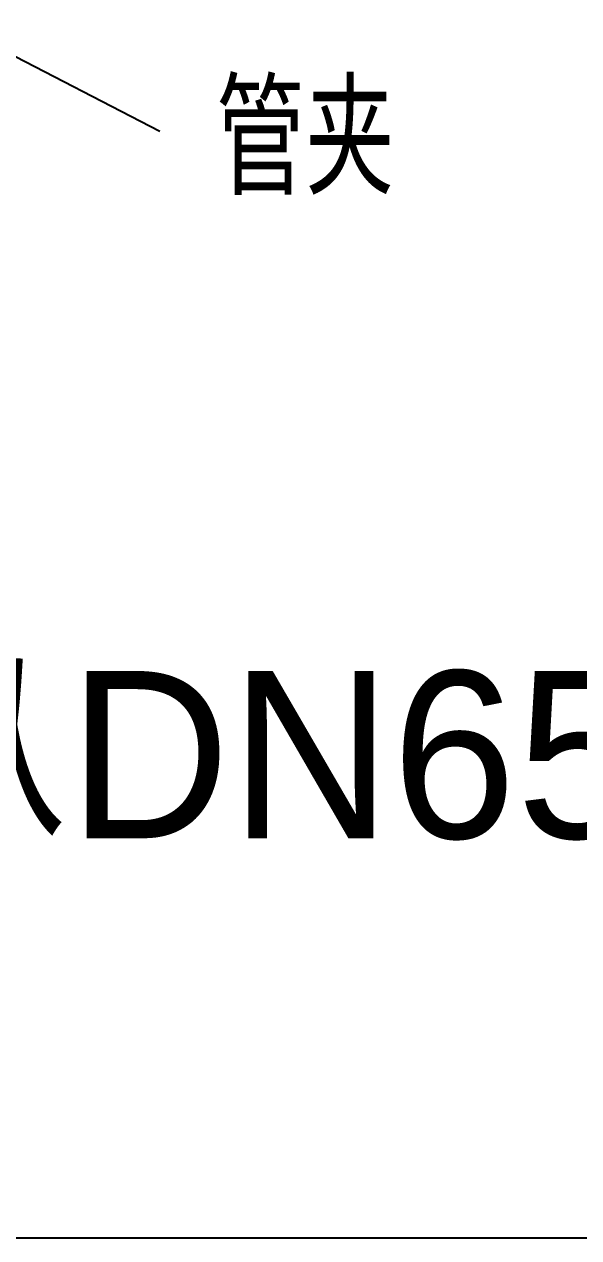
# Model space of a CAD drawing. Extents: x 27938 to 1507990, y 110129 to 923079.
# Drawn here: x 481343 to 483330, y 335848 to 340201 of the extents above; entities that cross this region are included whole.
import ezdxf

# ---------------------------------------------------------------- set-up
doc = ezdxf.new("R2010")
doc.units = 0
doc.header["$LTSCALE"] = 1000
doc.header["$MEASUREMENT"] = 0
doc.layers.add('BZ', color=2, linetype='Continuous')
doc.layers.add('W_DIM', color=4, linetype='Continuous')
doc.styles.get("Standard").update_dxf_attribs({"font": 'gbenor.shx', "bigfont": 'gbcbig.shx'})
doc.styles.add('wwp100', font='txt.shx', dxfattribs={"width": 0.7, "height": 400, "bigfont": 'hztxt.shx'})
doc.styles.add('中西文等高字体', font='HZTXT_E.shx', dxfattribs={"width": 0.7, "height": 4, "bigfont": 'hztxt.shx'})
doc.dimstyles.get("Standard").update_dxf_attribs({"dimtxt": 0.18, "dimasz": 0.18, "dimexe": 0.18, "dimexo": 0.0625, "dimgap": 0.09, "dimtad": 0, "dimtih": 1, "dimtoh": 1, "dimdec": 4, "dimzin": 0, "dimdsep": 46, "dimtxsty": 'Standard', "dimcen": 0.09, "dimadec": 0, "dimazin": 0, "dimtfac": 1, "dimtdec": 4, "dimtofl": 0, "dimtmove": 0, "dimatfit": 3, "dimfxl": 1, "dimtolj": 1, "dimtzin": 0, "dimarcsym": 0})

msp = doc.modelspace()

# ---------------------------------------------------------------- linework, layer by layer
at = {"color": 7}
msp.add_line((446292.2, 335847.7), (493109.1, 335847.7), dxfattribs=at)

# ---------------------------------------------------------------- texts
at = {"layer": 'BZ', "color": 7, "style": '中西文等高字体'}
msp.add_text('管径从DN65到DN150', height=600, dxfattribs=at).set_placement((479701.1, 337280.8))
at = {"layer": 'W_DIM', "color": 7, "style": 'wwp100', "width": 0.8}
msp.add_text('管夹', height=400, dxfattribs=at).set_placement((482029.6, 339589.4))

# ---------------------------------------------------------------- leaders
msp.add_leader([(481088.4, 340200.9), (481828.3, 339817.6)], dimstyle='Standard', override={"dimgap": 20, "dimtad": 0})

doc.saveas('drawing.dxf')
